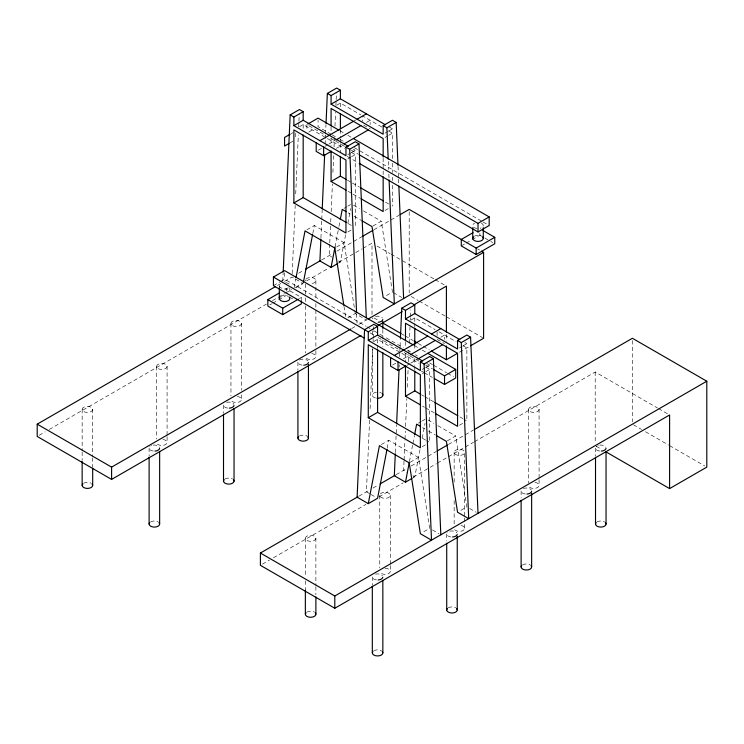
<?xml version="1.0" encoding="UTF-8"?>
<svg xmlns="http://www.w3.org/2000/svg" width="744" height="744" viewBox="0 0 744 744"><rect width="100%" height="100%" fill="white"/><g stroke="black" fill="none" stroke-linecap="round" stroke-linejoin="round"><path stroke-width="0.56" stroke-dasharray="3.72 2.79" d="M282.776 281.269L283.129 273.178M292.178 273.587L295.201 205.428M295.712 193.868L298.335 134.952M298.688 126.861L298.893 122.239M298.949 121.086L299.255 114.148M320.943 237.838L321.715 220.512M321.771 219.359L322.18 210.115M325.1 144.262L325.305 139.64M325.361 138.486L325.509 135.017M325.565 133.864L325.974 124.62M329.732 244.023L329.22 255.583L332.01 257.192M329.787 242.869L330.652 223.228M330.708 222.075L330.968 216.299M331.173 211.677L332.401 183.945M332.912 172.394L333.74 153.906M334.047 146.977L334.456 137.733M334.967 126.182L335.581 112.316M335.888 105.388L336.093 100.766M336.149 99.603L336.455 92.675M369.601 420.193L366.42 491.831L370.14 493.979M370.112 408.642L372.781 348.564M373.088 341.636L373.19 339.32M373.246 338.167L373.553 331.238M373.6 330.076L373.758 326.616M395.343 452.612L396.58 424.889M399.147 367.118L399.249 364.811M399.602 356.72L399.807 352.098M399.863 350.945L400.012 347.476M400.067 346.323L400.374 339.394M404.029 461.113L403.62 470.348L407.34 472.496M404.085 459.95L404.95 440.309M405.006 439.155L405.368 431.074M405.573 426.452L406.801 398.719M407.312 387.168L408.14 368.68M408.447 361.751L408.754 354.814M408.8 353.66L408.958 350.192M409.265 343.263L409.981 327.09M410.288 320.153L410.39 317.846M410.446 316.693L410.753 309.755M294.103 287.733L295.852 278.637M312.806 233.467L314.34 225.506L344.1 242.693L354.544 308.993M335.023 246.924L338.743 227.599M338.957 226.455L340.055 220.773M338.52 263.097L340.38 262.018L345.635 234.732M347.82 223.358L350.666 208.58M387.206 448.241L388.74 440.281L418.5 457.467L429.66 528.342L422.22 532.639M409.423 461.699L412.697 444.642M412.92 443.508L414.454 435.547M412.92 477.871L414.78 476.792L420.034 449.506M422.22 438.132L425.066 423.355M299.46 126.713L303.18 124.564L324.533 136.896M336.66 105.239L340.38 103.091L360.756 114.855M291.09 133.697L292.95 132.618M290.16 142.82L292.95 141.211M308.76 132.079L314.34 128.861M353.4 121.346L356.19 119.738M318.162 150.279L324.031 146.893M325.007 146.326L327.946 144.634M328.922 144.066L334.93 140.597M366.42 122.416L370.14 120.268L370.14 124.564M336.362 148.363L342.24 144.968M347.82 154.631L350.61 153.022M351.54 152.483L355.26 150.335L355.26 148.186M385.02 133.157L387.81 131.548M388.74 131.009L392.46 128.861L392.46 126.713M347.82 158.928L350.61 157.319M351.54 156.779L355.26 154.631L355.26 227.655M385.02 137.454L387.81 135.845M388.74 135.306L392.46 133.157L392.46 158.658M306.9 229.803L314.34 225.506M344.1 208.329L346.89 206.72M347.82 206.181L350.61 204.572M347.82 231.951L353.4 228.733M385.02 210.478L390.6 207.251M336.66 246.989L344.1 242.693M372.93 226.046L381.3 221.21L392.46 292.094L384.09 296.921M273.42 285.649L279.93 281.883M280.86 281.353L284.58 279.205L366.113 326.272M277.493 285.445L280.507 283.706M284.534 281.381L292.02 277.056L302.25 282.962M298.604 273.253L303.636 270.351M321.733 259.907L331.787 254.095M336.809 251.193L361.947 236.685M374.009 229.719L399.147 215.211M284.478 289.993L286.44 288.867L301.32 297.461L301.32 299.609M39.209 435.287L45.245 431.808M49.262 429.483L266.436 304.101M272.462 300.623L284.534 293.657M285.538 293.071L291.564 289.593M295.591 287.268L302.631 283.204M306.649 280.879L328.764 268.11M338.818 262.307L361.947 248.961M362.951 248.375L372 243.149L372 314.489M295.74 287.798L303.18 283.501M269.802 304.919L271.755 303.784M272.732 303.227L277.633 300.399M278.609 299.832L286.44 295.312M299.358 298.586L301.32 297.461M461.28 245.911L465.195 243.651M466.172 243.083L471.073 240.256M472.049 239.698L479.88 235.169L483.851 237.466M347.82 317.865L355.26 313.568L366.42 320.013M351.893 328.402L354.907 326.653M358.933 324.338L366.969 319.688M373.86 341.487L377.58 339.338L399.9 352.228M411.06 320.004L414.78 317.865L435.156 329.629M392.562 365.053L396.478 362.793M403.322 358.841L409.33 355.372M440.82 337.19L444.54 335.042L444.54 339.338M406.847 365.397L409.786 363.695M410.762 363.128L416.64 359.743M422.22 369.405L425.01 367.796M425.94 367.257L429.66 365.109L429.66 362.96M459.42 347.932L462.21 346.313M463.14 345.783L466.86 343.635L466.86 341.487M422.22 373.702L425.01 372.093M425.94 371.554L429.66 369.405L429.66 442.429L426.656 440.699M459.42 352.228L469.52 346.397M381.3 444.577L388.74 440.281M418.5 423.103L421.29 421.485M422.22 420.955L425.01 419.346M422.22 446.726L427.8 443.508M459.42 425.252L465 422.025M410.13 462.294L418.5 457.467M447.33 440.82L455.7 435.984L466.86 506.859L458.49 511.695M358.933 496.155L368.987 490.352M373.004 488.027L378.036 485.125M396.134 474.672L406.187 468.869M411.209 465.967L436.347 451.459M448.409 444.494L473.547 429.976M262.409 564.147L269.449 560.083M273.467 557.768L365.964 504.367M379.04 496.815L403.164 482.884M413.218 477.081L436.347 463.726M437.351 463.149L447.404 457.346M448.409 456.76L473.547 442.252M474.551 441.676L595.2 372.019L657.538 408.01M389.456 127.122L392.46 128.861M381.784 126.992L362.7 115.971L362.7 121.346M388.582 130.916L392.46 133.157M363.63 125.104L370.14 128.861M339.98 130.777L343.97 133.083M347.82 135.306L351.54 137.454M331.145 134.264L318.06 126.713L318.06 120.268M332.149 134.85L339.199 138.914M340.203 139.5L343.226 141.239M354.293 147.638L482.131 221.442M483.144 222.019L489.18 225.506M353.261 149.181L355.26 150.335M308.89 125.717L325.835 135.492M330.81 138.375L334.8 140.672M335.73 141.211L345.253 146.708M351.289 150.195L358.329 154.259M327.36 138.523L344.584 148.475M351.382 152.39L355.26 154.631M347.16 156.398L358.236 162.797M484.837 238.034L489.803 240.898M490.789 241.474L492.779 242.618M477.564 248.877L479.582 250.04M347.392 180.16L351.401 182.475M352.396 183.052L359.408 187.097M385.448 202.136L390.461 205.028M348.108 191.31L352.117 193.626M353.112 194.203L360.124 198.248M353.521 205.177L359.473 208.618M363.444 210.905L381.3 221.21M348.192 212.84L350.173 213.984M354.144 216.272L361.091 220.28M348.248 223.609L353.261 226.502M377.031 246.059L390.098 253.602M391.102 254.178L434.338 279.139M435.342 279.725L444.391 284.943M658.542 408.586L667.591 413.813M411.209 296.475L418.249 300.539M419.253 301.115L445.396 316.209M446.4 316.786L482.596 337.683M633.404 424.759L641.449 429.4M645.466 431.725L668.596 445.07M669.6 445.656L704.791 465.967M338.52 260.949L340.38 262.018M393.39 292.625L401.76 297.461M464.861 342.473L466.86 343.635M438.96 331.824L456.184 341.766M462.982 345.69L466.86 347.932L466.86 420.955L463.856 419.216M437.1 339.338L444.54 343.635M374.009 317.948L379.04 320.85M402.16 334.205L404.169 335.367M405.182 335.944L413.218 340.585M418.249 343.496L422.267 345.811M423.28 346.397L429.307 349.875M596.204 446.233L601.236 449.134M414.324 345.523L420.36 349.001M422.22 350.08L425.94 352.228M367.118 326.858L370.14 328.597M374.167 330.922L385.243 337.32M386.248 337.897L403.36 347.774M407.387 350.099L411.413 352.423M415.44 354.749L417.449 355.911M429.53 362.886L432.552 364.634M433.557 365.211L446.642 372.763M447.646 373.349L453.691 376.836M426.656 363.379L429.66 365.109M369.973 332.801L374 335.126M378.017 337.441L400.151 350.219M404.169 352.544L409.2 355.446M410.13 355.985L419.625 361.463M425.605 364.923L432.58 368.95M401.76 353.298L418.984 363.239M425.782 367.164L429.66 369.405M421.392 371.07L423.401 372.233M424.406 372.818L432.459 377.468M289.416 297.033L293.387 299.321M421.792 394.934L423.792 396.087M424.796 396.664L433.808 401.872M459.848 416.9L462.852 418.639M422.508 406.084L424.508 407.238M425.512 407.814L434.524 413.022M427.921 419.951L433.873 423.383M437.844 425.68L455.7 435.984M422.592 427.614L424.573 428.758M428.544 431.046L435.491 435.054M422.648 438.383L425.652 440.113M412.92 475.723L414.78 476.792M469.65 508.478L476.16 512.235M371.07 494.509L376.65 497.736M432.45 529.951L438.96 533.708M354.721 310.136L355.26 313.568M343.979 306.361L345.597 316.646M398.04 166.442L398.533 178.03M398.579 179.192L398.775 183.824M388.303 161.392L388.638 169.502M388.842 174.133L389.038 178.765M356.627 313.791L357.018 323.063M632.4 340.585L632.4 421.857M595.516 448.074L595.516 456.137M595.2 372.019L595.2 443.35M539.084 409.414A5.264 3.041 0 0 1 531.188 412.046A5.264 3.041 0 0 1 531.188 406.782A5.264 3.041 0 0 1 539.084 409.414L539.084 478.476M539.084 479.629L539.084 485.386M528.556 409.414L528.556 483.089M521.116 491.031L521.116 497.941M479.88 233.03L479.88 235.169M464.684 453.524L464.684 516.829M464.684 517.982L464.684 528.342M454.156 452.371L454.156 482.298M454.156 500.712L454.156 524.892M446.716 533.987L446.716 540.888M446.4 334.428L446.4 341.338M437.1 331.824L437.1 336.121M414.78 317.865L414.78 322.496M414.78 323.659L414.78 327.137M414.78 344.519L414.78 350.312M414.78 358.431L414.78 365.388M414.78 366.541L414.78 370.019M409.2 211.724L409.2 292.987M405.48 341.775L405.48 346.416M405.48 353.363L405.48 362.635M392.46 163.289L392.46 172.562M392.46 177.202L392.46 180.68M392.46 185.312L392.46 206.181M390.284 495.327L390.284 564.389M390.284 565.542L390.284 571.299M383.16 158.23L383.16 169.818M383.16 170.981L383.16 175.621M382.844 329.573L382.844 338.78M382.844 339.934L382.844 346.834M379.756 495.327L379.756 567.839M377.58 339.338L377.58 343.97M377.58 345.132L377.58 348.611M372.316 330.727L372.316 335.33M372.316 349.141L372.316 395.185M372.316 576.935L372.316 584.998M340.38 103.091L340.38 110.047M340.38 129.744L340.38 137.863M340.38 139.016L340.38 142.495M340.38 143.657L340.38 152.929M331.08 127.001L331.08 131.642M331.08 138.598L331.08 145.545M315.884 280.553L315.884 298.967M315.884 303.571L315.884 349.615M315.884 350.768L315.884 356.525M315.884 538.284A5.264 3.041 0 0 1 307.988 540.907A5.264 3.041 0 0 1 307.988 535.652A5.264 3.041 0 0 1 315.884 538.284L315.884 585.472M315.884 586.625L315.884 594.679M306.9 124.564L306.9 131.009M305.356 284.003L305.356 296.67M305.356 297.823L305.356 304.724M305.356 305.877L305.356 353.065M305.356 538.284L305.356 576.265M305.356 580.869L305.356 590.076M303.18 124.564L303.18 131.521M297.916 362.17L297.916 370.224M295.74 133.157L295.74 139.602M289.844 287.788L289.844 293.164M286.44 288.867L286.44 291.016M284.58 272.76L284.58 279.205M279.316 285.649L279.316 287.788M241.484 323.51A5.264 3.041 0 0 1 233.588 326.142A5.264 3.041 0 0 1 233.588 320.878A5.264 3.041 0 0 1 241.484 323.51L241.484 390.265M241.484 394.869L241.484 399.482M230.956 323.51L230.956 396.022M223.516 405.117L223.516 413.18M167.084 366.467A5.264 3.041 0 0 1 159.188 369.089A5.264 3.041 0 0 1 159.188 363.835A5.264 3.041 0 0 1 167.084 366.467L167.084 435.528M167.084 436.672L167.084 442.429M156.556 366.467L156.556 438.979M149.116 448.074L149.116 456.137M92.684 409.414A5.264 3.041 0 0 1 84.788 412.046A5.264 3.041 0 0 1 84.788 406.782A5.264 3.041 0 0 1 92.684 409.414L92.684 456.611M92.684 457.765L92.684 466.972M82.156 409.414L82.156 450.855M82.156 452.008L82.156 460.062M599.701 451.05A5.264 3.041 0 0 1 595.628 447.451M596.177 446.605A5.264 3.041 0 0 1 596.446 446.353M597.795 445.572A5.264 3.041 0 0 1 598.232 445.423M599.701 445.107A5.264 3.041 0 0 1 605.932 447.451M597.06 521.897A5.264 3.041 0 0 1 604.5 521.897M534.899 482.41A5.264 3.041 0 0 1 539.075 485.488A5.264 3.041 0 0 1 534.536 488.399A5.264 3.041 0 0 1 528.807 486.306M525.301 494.007A5.264 3.041 0 0 1 521.367 490.11M523.395 488.529A5.264 3.041 0 0 1 531.393 490.11M522.66 564.854A5.264 3.041 0 0 1 530.1 564.854M464.024 453.849A5.264 3.041 0 0 1 456.063 454.705A5.264 3.041 0 0 1 456.063 450.036A5.264 3.041 0 0 1 464.024 450.901M461.02 525.45A5.264 3.041 0 0 1 463.14 530.491A5.264 3.041 0 0 1 454.407 529.263M450.901 536.954A5.264 3.041 0 0 1 447.153 532.778M449.888 531.197A5.264 3.041 0 0 1 456.807 532.778M448.26 607.811A5.264 3.041 0 0 1 455.7 607.811M380.417 493.849A5.264 3.041 0 0 1 389.242 493.514A5.264 3.041 0 0 1 386.155 498.294A5.264 3.041 0 0 1 379.868 494.704M385.02 568.258A5.264 3.041 0 0 1 390.265 571.085A5.264 3.041 0 0 1 385.745 574.303A5.264 3.041 0 0 1 379.868 571.922M376.501 579.911A5.264 3.041 0 0 1 372.344 576.628M375.488 574.154A5.264 3.041 0 0 1 382.407 575.735M373.86 650.758A5.264 3.041 0 0 1 381.3 650.758M306.9 612.098A5.264 3.041 0 0 1 314.34 612.098M83.7 483.237A5.264 3.041 0 0 1 91.14 483.237M153.301 451.05A5.264 3.041 0 0 1 149.228 447.451M149.777 446.605A5.264 3.041 0 0 1 150.046 446.353M151.395 445.572A5.264 3.041 0 0 1 151.832 445.423M153.301 445.107A5.264 3.041 0 0 1 159.532 447.451M150.66 521.897A5.264 3.041 0 0 1 158.1 521.897M162.899 439.462A5.264 3.041 0 0 1 165.893 444.354A5.264 3.041 0 0 1 156.993 443.638M227.701 408.093A5.264 3.041 0 0 1 223.628 404.504M226.688 402.337A5.264 3.041 0 0 1 233.932 404.504M225.06 478.941A5.264 3.041 0 0 1 232.5 478.941M237.299 396.506A5.264 3.041 0 0 1 241.456 399.788A5.264 3.041 0 0 1 236.22 402.513A5.264 3.041 0 0 1 230.984 399.788M302.101 365.137A5.264 3.041 0 0 1 297.944 361.854M299.46 360.022A5.264 3.041 0 0 1 308.007 360.961M299.46 435.993A5.264 3.041 0 0 1 306.9 435.993M306.017 279.084A5.264 3.041 0 0 1 312.703 277.763A5.264 3.041 0 0 1 315.633 281.474A5.264 3.041 0 0 1 309.541 283.529M305.384 280.869A5.264 3.041 0 0 1 305.468 279.93M311.699 353.549A5.264 3.041 0 0 1 315.865 356.729A5.264 3.041 0 0 1 310.983 359.557A5.264 3.041 0 0 1 305.468 357.148M372.344 318.897A5.264 3.041 0 0 1 372.753 318.004M375.488 316.423A5.264 3.041 0 0 1 382.407 318.004M375.488 397.966A5.264 3.041 0 0 1 372.344 394.878A5.264 3.041 0 0 1 376.501 392.209M379.673 392.395A5.264 3.041 0 0 1 381.3 393.037M288.3 287.788A5.264 3.041 0 0 1 280.86 287.788A5.264 3.041 0 0 1 280.86 283.501M285.659 282.673A5.264 3.041 0 0 1 289.593 284.719M280.86 296.382A5.264 3.041 0 0 1 288.3 296.382M481.387 223.172A5.264 3.041 0 0 1 480.113 228.296M476.941 228.482A5.264 3.041 0 0 1 472.914 226.241A5.264 3.041 0 0 1 474.653 223.172M474.3 236.248A5.264 3.041 0 0 1 481.74 236.248"/><path stroke-width="1.12" d="M283.185 272.025L290.16 114.901L299.46 109.535L303.18 111.674L303.18 120.268L348.248 146.289M320.897 239.001L319.92 260.949L331.08 267.394L337.59 263.636M322.226 208.962L324.644 154.659M326.03 123.467L327.36 93.428L336.66 88.052L340.38 90.201L340.38 98.794L385.448 124.815M395.297 453.766L394.32 475.723L405.48 482.168L411.99 478.401M396.626 423.727L399.044 369.433M400.43 338.232L401.76 308.193L411.06 302.827L414.78 304.975L414.78 313.568L459.848 339.589M296.066 277.493L305.04 230.882L334.8 248.059L343.802 305.217M303.403 282.367L312.592 234.602M331.08 267.394L335.023 246.924M340.268 219.638L342.24 209.399L346.211 211.696M377.58 326.449L373.86 324.3L364.56 329.676L357.12 497.197L368.28 503.642L379.44 445.647L409.2 462.833L420.36 533.708L431.52 540.153L424.08 364.039L420.36 361.891L420.36 370.484L368.28 340.408L368.28 331.824L377.58 326.449L377.58 335.042L422.648 361.063M386.992 449.376L377.58 498.275L368.28 503.642M405.48 482.168L409.2 462.833M414.668 434.403L416.64 424.173L420.611 426.461M290.16 114.901L293.88 117.05L303.18 111.674M327.36 93.428L331.08 95.567L340.38 90.201M293.88 117.05L293.88 125.643L303.18 120.268M331.08 95.567L331.08 104.16L340.38 98.794M290.16 134.227L284.58 137.454L284.58 146.047L289.23 143.36M307.83 124.025L318.06 118.119L338.985 130.2M319.92 140.672L353.4 121.346M357.12 119.198L366.42 113.823M335.925 140.021L360.84 125.643M316.2 142.82L316.2 151.413L323.64 155.71L331.471 151.19M344.1 143.899L368.168 129.995M293.88 125.643L345.96 155.71L345.96 147.117L355.26 141.751L358.98 143.899L366.318 317.697M331.08 104.16L383.16 134.227L383.16 125.643L392.46 120.268L396.18 122.416L397.993 165.289M345.96 147.117L349.68 149.265L358.98 143.899M383.16 125.643L386.88 127.791L396.18 122.416M293.88 202.954L345.96 233.03L345.96 160.007L293.88 129.93L293.88 202.954L303.18 197.588L346.248 222.456M331.08 151.348L331.08 181.48L340.38 176.114L346.388 179.583M364.011 337.953L273.42 285.649L273.42 277.056L284.58 270.611L413.32 344.937M360.942 335.451L111.6 479.406L37.2 436.449L37.2 424.173L275.485 286.607M305.644 269.188L320.72 260.484M362.951 236.108L373.004 230.296M400.151 214.625L409.2 209.399L476.16 248.059L494.76 237.317L494.76 243.762L476.16 254.504L461.28 245.911L461.28 239.466L473.026 232.686M301.32 300.678L301.32 303.905L282.72 314.638L267.84 306.044L267.84 299.609L279.586 292.82M267.84 299.609L282.72 308.193L298.381 299.153M359.343 154.845L478.02 223.358L489.18 216.913L489.18 225.506L478.02 231.951L359.24 163.373M37.2 424.173L111.6 467.13L350.889 328.978M367.982 319.111L483.6 252.356L483.6 338.269L470.534 345.811M378.036 325.574L402.16 311.652M414.231 304.687L446.4 286.105L446.4 332.131M401.76 308.193L405.48 310.341L414.78 304.975M368.28 340.408L377.58 335.042M405.48 310.341L405.48 318.934L414.78 313.568M394.32 355.446L427.8 336.121M431.52 333.972L440.82 328.597M410.325 354.795L435.24 340.408M390.6 357.594L390.6 366.188L398.04 370.484L405.871 365.955M417.57 359.203L442.568 344.77M420.36 361.891L429.66 356.516L433.38 358.664L440.82 534.787M405.48 318.934L457.56 349.001L457.56 340.408L466.86 335.042L470.58 337.19L478.02 513.304M424.08 364.039L433.38 358.664M457.56 340.408L461.28 342.556L470.58 337.19M431.315 351.038L446.4 359.743L457.458 353.363M368.28 417.728L420.36 447.795L420.36 374.771L368.28 344.704L368.28 417.728L377.58 412.362L420.648 437.221M405.48 366.113L405.48 396.254L414.78 390.888L420.788 394.357M433.575 369.517L444.54 375.85L455.7 369.405L455.7 377.999L444.54 384.443L434.477 378.631M474.551 429.4L632.4 338.269L706.8 381.216L706.8 467.13L669.6 488.603L669.6 414.975L334.8 608.266L260.4 565.31L260.4 553.034L357.92 496.732M380.044 483.963L395.12 475.258M437.351 450.873L447.404 445.07M260.4 553.034L334.8 595.99L706.8 381.216M353.4 138.523L489.18 216.913M482.856 230.445L494.76 237.317M481.591 251.193L483.6 252.356M360.412 187.674L383.448 200.973M331.08 181.48L346.099 190.157M361.128 198.825L383.16 211.547L383.16 176.774M362.077 220.856L372 226.585L383.16 297.461L394.32 303.905L389.084 179.927M383.058 323.175L401.156 333.628M414.231 341.171L417.245 342.91M606.258 452.036L669.6 488.603M427.8 353.298L455.7 369.405M273.42 277.056L368.28 331.824M434.812 402.448L457.848 415.747M405.48 396.254L420.5 404.931M435.528 413.599L457.56 426.321L457.56 353.298L405.48 323.231L405.48 340.613M436.477 435.631L446.4 441.359L457.56 512.235L468.72 518.67L461.28 342.556M398.868 186.14L403.62 298.53M386.88 127.791L388.201 159.067M349.68 149.265L356.581 312.638M606.044 451.534L606.044 524.046M595.516 457.281L595.516 524.046M531.644 493.337L531.644 567.002M521.116 500.238L521.116 567.002M483.284 227.655L483.284 238.396M478.02 223.358L478.02 231.951M476.16 248.059L476.16 254.504M472.756 227.655L472.756 238.396M457.244 536.284L457.244 609.95M446.716 543.194L446.716 609.95M446.4 345.941L446.4 359.743M444.54 375.85L444.54 384.443M414.78 328.29L414.78 344.519M414.78 371.182L414.78 390.888M398.04 361.891L398.04 370.484M383.16 157.068L383.16 138.523L331.08 108.457L331.08 125.848M382.844 321.51L382.844 328.42M382.844 352.591L382.844 395.185M382.844 580.394L382.844 652.906M377.58 349.773L377.58 412.362M372.316 586.151L372.316 652.906M340.38 113.516L340.38 128.591M340.38 156.407L340.38 176.114M334.8 595.99L334.8 608.266M323.64 147.117L323.64 155.71M315.884 596.986L315.884 614.246M308.444 364.467L308.444 438.132M305.356 590.076L305.356 614.246M303.18 134.999L303.18 197.588M297.916 371.377L297.916 438.132M282.72 308.193L282.72 314.638M279.316 287.788L279.316 298.53M234.044 408.577L234.044 481.089M223.516 414.334L223.516 481.089M159.644 451.534L159.644 524.046M149.116 457.281L149.116 524.046M111.6 467.13L111.6 479.406M92.684 468.125L92.684 485.386M82.156 461.215L82.156 485.386M606.016 448.39A5.264 3.041 0 0 1 601.319 451.097M605.384 522.567A5.264 3.041 0 0 1 600.78 527.087A5.264 3.041 0 0 1 596.177 522.567M531.616 491.347A5.264 3.041 0 0 1 526.919 494.053M530.984 565.524A5.264 3.041 0 0 1 526.38 570.034A5.264 3.041 0 0 1 521.776 565.524M457.216 534.294A5.264 3.041 0 0 1 452.519 537.01M456.584 608.48A5.264 3.041 0 0 1 451.98 612.991A5.264 3.041 0 0 1 447.377 608.48M382.816 577.251A5.264 3.041 0 0 1 378.119 579.957M382.184 651.437A5.264 3.041 0 0 1 377.58 655.948A5.264 3.041 0 0 1 372.977 651.437M315.224 612.777A5.264 3.041 0 0 1 310.62 617.288A5.264 3.041 0 0 1 306.017 612.777M92.024 483.916A5.264 3.041 0 0 1 87.42 488.427A5.264 3.041 0 0 1 82.817 483.916M159.616 448.39A5.264 3.041 0 0 1 154.919 451.097M158.983 522.567A5.264 3.041 0 0 1 154.38 527.087A5.264 3.041 0 0 1 149.777 522.567M234.016 405.434A5.264 3.041 0 0 1 229.319 408.14M233.383 479.62A5.264 3.041 0 0 1 228.78 484.13A5.264 3.041 0 0 1 224.177 479.62M308.416 362.477A5.264 3.041 0 0 1 303.719 365.192M307.784 436.663A5.264 3.041 0 0 1 303.18 441.173A5.264 3.041 0 0 1 298.577 436.663M382.816 319.529A5.264 3.041 0 0 1 378.119 322.236M382.184 393.706A5.264 3.041 0 0 1 381.97 396.859A5.264 3.041 0 0 1 377.041 398.207M289.183 297.061A5.264 3.041 0 0 1 284.58 301.571A5.264 3.041 0 0 1 279.977 297.061M482.624 236.918A5.264 3.041 0 0 1 478.02 241.428A5.264 3.041 0 0 1 473.417 236.918"/></g></svg>
